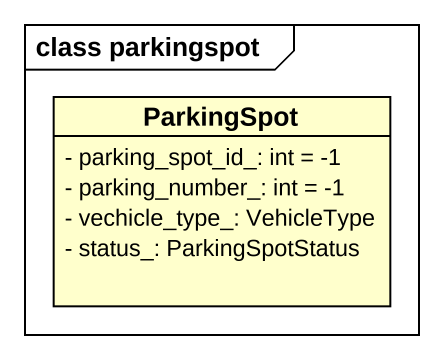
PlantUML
@startuml
mainframe class parkingspot
hide circle
hide empty members
skinparam classAttributeIconSize 0
class ParkingSpot {
  - parking_spot_id_: int = -1
  - parking_number_: int = -1
  - vechicle_type_: VehicleType
  - status_: ParkingSpotStatus
}
@enduml
